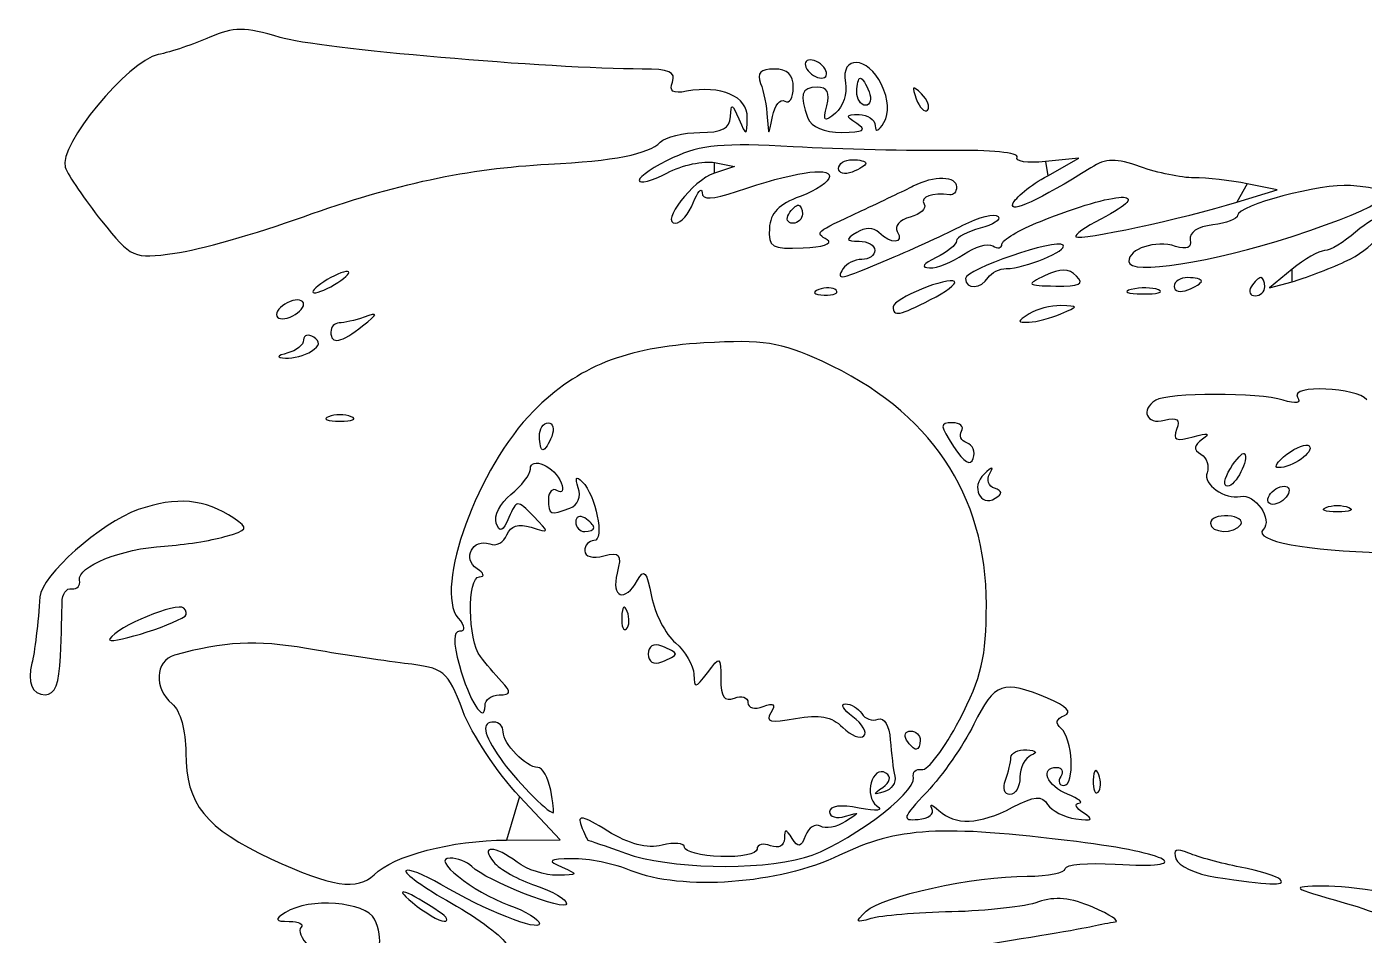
# Model space of a CAD drawing. Extents: x 199 to 1464, y -211 to 790.
# Drawn here: x 226.8 to 561.3, y 334.1 to 561.3 of the extents above; entities that cross this region are included whole.
import ezdxf

# ---------------------------------------------------------------- set-up
doc = ezdxf.new("R2010")
doc.units = 0
doc.layers.add('Ebene_1', color=7, linetype='CONTINUOUS')

msp = doc.modelspace()

# ---------------------------------------------------------------- linework, layer by layer
at = {"layer": 'Ebene_1', "color": 7}
for points in [[(426.42688, 550.71234), (426.42688, 550.71234), (426.42688, 550.71234), (426.42688, 550.71234)], [(416.38424, 542.675076), (416.38424, 542.675124), (416.38424, 542.675076), (416.38424, 542.675076)], [(434.36384, 545.043052), (434.36384, 545.043052), (434.36384, 545.043052), (434.36384, 545.043052)], [(450.51928, 544.513924), (450.51928, 544.513924), (450.51928, 544.513924), (450.51928, 544.513924)], [(434.36384, 537.106044), (434.36384, 537.106044), (434.36384, 537.106044), (434.36384, 537.106044)], [(398.8008, 527.325292), (403.74968, 526.341716), (398.75296, 524.683108), (398.80096, 527.325292), (398.8008, 527.325292)], [(429.8284, 525.837036), (429.8284, 525.837036), (429.8284, 525.837036), (429.8284, 525.837036)], [(482.1068, 524.044988), (489.92296, 528.402068), (481.57808, 527.557932), (482.1068, 524.044988), (482.1068, 524.044988)], [(529.446, 517.421196), (539.48872, 520.501524), (531.99712, 521.999852), (529.446, 517.421196), (529.446, 517.421196)], [(296.03312, 513.79138), (296.03312, 513.79138), (296.03312, 513.79138), (296.03312, 513.79138)], [(417.356, 514.427292), (417.356, 514.427292), (417.356, 514.427292), (417.356, 514.427292)], [(543.21424, 508.874668), (543.21424, 508.874668), (543.21424, 508.874668), (543.21424, 508.874668)], [(442.57952, 503.248988), (442.57952, 503.249012), (442.57952, 503.248988), (442.57952, 503.248988)], [(556.46184, 502.5643), (556.46184, 502.5643), (556.46184, 502.5643), (556.46184, 502.5643)], [(307.37176, 499.846708), (307.37176, 499.846708), (307.37176, 499.846708), (307.37176, 499.846708)], [(467.24576, 498.553276), (467.24576, 498.553276), (467.24576, 498.553276), (467.24576, 498.553276)], [(489.31664, 498.932868), (489.31664, 498.93282), (489.31664, 498.932868), (489.31664, 498.932868)], [(543.21424, 500.628412), (537.54496, 496.001252), (543.21424, 497.529516), (543.21424, 500.628412), (543.21424, 500.628412)], [(429.21424, 495.387836), (429.21424, 495.387924), (429.21424, 495.387836), (429.21424, 495.387836)], [(509.80856, 495.505508), (509.80856, 495.505396), (509.80856, 495.505508), (509.80856, 495.505508)], [(520.53712, 497.662036), (520.53712, 497.662036), (520.53712, 497.662036), (520.53712, 497.662036)], [(536.41112, 496.285556), (536.41112, 496.285556), (536.41112, 496.285556), (536.41112, 496.285556)], [(296.03312, 491.921564), (296.03312, 491.921564), (296.03312, 491.921564), (296.03312, 491.921564)], [(452.82896, 493.051204), (452.82896, 493.051204), (452.82896, 493.051204), (452.82896, 493.051204)], [(485.38752, 489.482404), (485.38752, 489.482404), (485.38752, 489.482404), (485.38752, 489.482404)], [(310.77328, 486.458044), (310.77328, 486.458044), (310.77328, 486.458044), (310.77328, 486.458044)], [(297.97608, 480.162796), (297.97608, 480.162796), (297.97608, 480.162796), (297.97608, 480.162796)], [(307.93864, 463.771676), (307.93864, 463.771676), (307.93864, 463.771676), (307.93864, 463.771676)], [(354.99376, 458.868236), (354.99376, 458.868236), (354.99376, 458.868236), (354.99376, 458.868236)], [(461.90248, 457.247748), (461.90248, 457.247748), (461.90248, 457.247748), (461.90248, 457.247748)], [(541.91488, 454.381492), (541.91488, 454.381492), (541.91488, 454.381492), (541.91488, 454.381492)], [(527.80208, 450.828092), (527.80208, 450.828092), (527.80208, 450.828092), (527.80208, 450.828092)], [(468.8208, 445.871428), (468.82072, 445.870796), (468.8208, 445.871428), (468.8208, 445.871428)], [(537.54496, 444.128076), (537.54496, 444.128076), (537.54496, 444.128076), (537.54496, 444.128076)], [(551.71816, 441.094508), (551.71816, 441.094508), (551.71816, 441.094508), (551.71816, 441.094508)], [(368.60008, 436.057228), (368.60008, 436.057228), (368.60008, 436.057228), (368.60008, 436.057228)], [(530.45088, 436.854172), (530.45088, 436.854172), (530.45088, 436.854172), (530.45088, 436.854172)], [(376.95224, 415.072956), (376.95232, 415.072956), (376.95224, 415.072956), (376.95224, 415.072956)], [(266.36384, 413.942364), (266.36384, 413.942364), (266.36384, 413.942364), (266.36384, 413.942364)], [(235.20912, 403.876108), (235.20912, 403.876108), (235.20912, 403.876108), (235.20912, 403.876108)], [(389.00952, 404.443036), (389.00952, 404.443036), (389.00952, 404.443036), (389.00952, 404.443036)], [(446.83632, 382.899732), (446.83632, 382.899732), (446.83632, 382.899732), (446.83632, 382.899732)], [(471.53856, 372.880484), (471.53856, 372.880484), (471.53856, 372.880484), (471.53856, 372.880484)], [(494.87352, 374.25406), (494.8736, 374.25406), (494.87352, 374.25406), (494.87352, 374.25406)], [(346.80016, 357.9207), (360.14984, 357.95494), (350.01448, 368.790476), (346.80016, 357.9207), (346.80016, 357.9207)], [(357.81656, 370.427292), (357.81656, 370.427292), (357.81656, 370.427292), (357.81656, 370.427292)], [(453.14968, 365.795684), (453.14968, 365.795684), (453.14968, 365.795684), (453.14968, 365.795684)], [(421.26704, 353.522932), (421.2672, 353.522844), (421.26704, 353.522932), (421.26704, 353.522932)], [(313.64848, 349.26478), (313.64848, 349.264684), (313.64848, 349.26478), (313.64848, 349.26478)], [(540.28056, 348.038188), (540.28056, 348.038188), (540.28056, 348.038188), (540.28056, 348.038188)], [(330.04888, 339.92378), (330.04888, 339.92378), (330.04888, 339.92378), (330.04888, 339.92378)]]:
    msp.add_lwpolyline(points, close=True, dxfattribs=at)
for points in [[(272.55088, 558.635972), (268.62832, 556.923932), (262.81952, 554.983084), (259.64248, 554.32298)], [(290.13144, 558.60422), (281.2628, 561.2733), (278.60432, 561.278108), (272.55088, 558.63598)], [(380.70952, 550.710756), (357.82984, 550.710756), (299.45688, 555.797692), (290.13144, 558.60422)], [(259.64248, 554.32298), (252.14576, 552.765324), (234.54904, 531.446164), (236.41744, 526.18474)], [(422.7576, 552.98006), (421.5104, 552.98006), (421.12056, 551.959588), (421.89144, 550.71234)], [(426.42688, 550.71234), (425.656, 551.959588), (424.00488, 552.98006), (422.7576, 552.98006)], [(440.56728, 546.813412), (437.21352, 553.919916), (430.20736, 554.288012), (431.5456, 547.287412)], [(388.24912, 547.464588), (389.19776, 549.93674), (387.40008, 550.710756), (380.70952, 550.710756)], [(413.71176, 550.71234), (410.28656, 550.71234), (409.32344, 549.696764), (410.31024, 547.125292)], [(418.48984, 546.043068), (418.48984, 549.279556), (417.02368, 550.71234), (413.71176, 550.71234)], [(421.89144, 550.71234), (422.66224, 549.4651), (424.31344, 548.444628), (425.56064, 548.444628)], [(425.56064, 548.444628), (426.80792, 548.444628), (427.19768, 549.4651), (426.42688, 550.71234)], [(391.79904, 545.141948), (388.35808, 544.479292), (387.35528, 545.134748), (388.24912, 547.464588)], [(406.99184, 538.559396), (407.16464, 543.82386), (400.3304, 546.784932), (391.79904, 545.141948)], [(410.31024, 547.125292), (411.06728, 545.15242), (411.82568, 541.325652), (411.99552, 538.621356)], [(416.38424, 542.675124), (417.54232, 541.959412), (418.48984, 543.474972), (418.48984, 546.043068)], [(424.4236, 546.176908), (420.51184, 546.176908), (419.9236, 544.18558), (422.13408, 538.42538)], [(426.86976, 541.511876), (427.72944, 544.799404), (427.0072, 546.176908), (424.4236, 546.176908)], [(431.5456, 547.287412), (432.04896, 544.654044), (430.9284, 541.227636), (429.05536, 539.673164)], [(434.36384, 545.043052), (434.36384, 546.913916), (434.76496, 548.444628), (435.25512, 548.444628)], [(435.25512, 548.444628), (435.74528, 548.444628), (436.73376, 546.913916), (437.45168, 545.043052)], [(441.17176, 537.3569), (442.568, 539.745956), (442.35888, 543.016956), (440.56728, 546.813412)], [(450.51928, 544.513924), (448.27968, 546.736876), (448.0192, 546.476404), (449.24984, 543.244452)], [(402.7752, 538.805244), (402.91152, 542.19874), (403.21704, 542.116604), (404.88352, 538.238316)], [(413.29152, 538.840412), (413.83448, 541.66522), (415.22616, 543.390812), (416.38424, 542.675076)], [(436.5604, 541.641476), (435.35232, 541.641476), (434.36384, 543.17218), (434.36384, 545.043052)], [(437.45168, 545.043052), (438.1696, 543.17218), (437.76848, 541.641476), (436.5604, 541.641476)], [(449.24984, 543.244452), (450.10144, 541.007988), (451.36944, 539.749404), (452.0676, 540.447612)], [(452.0676, 540.447612), (452.76584, 541.14582), (452.0676, 542.975644), (450.51928, 544.513924)], [(395.1324, 534.83674), (400.68696, 534.83674), (402.65696, 535.859636), (402.7752, 538.805244)], [(404.88352, 538.238316), (406.77952, 533.826108), (406.8368, 533.834836), (406.99184, 538.559396)], [(411.99552, 538.621356), (412.29744, 533.81434), (412.3264, 533.819236), (413.29152, 538.840412)], [(429.05536, 539.673164), (426.18032, 537.287092), (425.83984, 537.573532), (426.86976, 541.511876)], [(434.36384, 537.106044), (431.45688, 538.984684), (431.53928, 539.309356), (434.9308, 539.339036)], [(434.9308, 539.339036), (437.11344, 539.357196), (438.93032, 538.098164), (438.96824, 536.539116)], [(422.13408, 538.42538), (422.98984, 536.195124), (426.20648, 534.851452), (430.638, 534.873044)], [(430.638, 534.873044), (436.07384, 534.899604), (436.95816, 535.429492), (434.36384, 537.106044)], [(438.96824, 536.539116), (439.01064, 534.813924), (439.87264, 535.134012), (441.17176, 537.3569)], [(357.26152, 526.906964), (373.69624, 527.743116), (382.2332, 529.420996), (385.2128, 532.400644)], [(385.2128, 532.400644), (386.55264, 533.7405), (391.01648, 534.83674), (395.1324, 534.83674)], [(418.48984, 531.276964), (401.00088, 532.260612), (395.35104, 531.749356), (388.46864, 528.560356)], [(388.46864, 528.560356), (383.80576, 526.399812), (379.97896, 523.840516), (379.96472, 522.87306)], [(457.84432, 530.349172), (448.04816, 530.193156), (430.33864, 530.610532), (418.48984, 531.276964)], [(474.44432, 528.673444), (475.11048, 529.751244), (467.6404, 530.505332), (457.84432, 530.349172)], [(481.57808, 527.557932), (476.9884, 527.093668), (473.77824, 527.595612), (474.44432, 528.673444)], [(236.41744, 526.18474), (237.1636, 524.083452), (241.23496, 518.053188), (245.46488, 512.784148)], [(296.03312, 513.79138), (318.99344, 522.004748), (337.08712, 525.880548), (357.26152, 526.906964)], [(386.89528, 524.711452), (390.72144, 526.690036), (396.07896, 527.866252), (398.8008, 527.325292)], [(404.31664, 520.1047), (418.37072, 524.862932), (427.56072, 526.333916), (427.56072, 523.82518)], [(429.8284, 525.837036), (429.8284, 527.045132), (431.35912, 528.033588), (433.23, 528.033588)], [(433.23, 524.945796), (431.35912, 524.227884), (429.8284, 524.628948), (429.8284, 525.837036)], [(433.23, 528.033588), (435.10088, 528.033588), (436.6316, 527.632516), (436.6316, 527.142356)], [(436.6316, 527.142356), (436.6316, 526.652164), (435.10088, 525.663732), (433.23, 524.945796)], [(492.92264, 526.041244), (479.84856, 517.876348), (472.55912, 514.493436), (473.38624, 516.974708)], [(505.29984, 526.254404), (499.19624, 528.461484), (496.73016, 528.419012), (492.92264, 526.041244)], [(518.71384, 523.498156), (515.5284, 523.498156), (509.49208, 524.73846), (505.29984, 526.254404)], [(379.96472, 522.87306), (379.95112, 521.905604), (383.0692, 522.732916), (386.89528, 524.711452)], [(398.75296, 524.683108), (393.37248, 522.897116), (385.0364, 512.159644), (389.03032, 512.159644)], [(427.56072, 523.82518), (427.56072, 522.559572), (424.24416, 520.324484), (420.19064, 518.858292)], [(448.50632, 521.481932), (453.75616, 524.170036), (459.30872, 524.040796), (459.30872, 521.230436)], [(473.38624, 516.974708), (473.8836, 518.46698), (477.80784, 521.648604), (482.1068, 524.044988)], [(531.99712, 521.999852), (527.8768, 522.823916), (521.89928, 523.498156), (518.71384, 523.498156)], [(557.8356, 521.589124), (550.39576, 522.144532), (529.608, 516.61666), (529.608, 514.082844)], [(393.47432, 517.262004), (394.60232, 520.0683), (395.58992, 521.208124), (395.66896, 519.794972)], [(395.66896, 519.794972), (395.77328, 517.931932), (398.15056, 518.017084), (404.31664, 520.1047)], [(420.19064, 518.858292), (414.93584, 516.957604), (412.72904, 514.674852), (412.5016, 510.904548)], [(435.49776, 515.245708), (440.48672, 517.566644), (446.34056, 520.372948), (448.50632, 521.481932)], [(457.608, 519.231268), (453.2808, 519.914508), (450.08552, 518.77618), (451.2124, 516.95282)], [(459.30872, 521.230436), (459.30872, 519.983196), (458.54336, 519.083572), (457.608, 519.231268)], [(480.2936, 512.624564), (499.518, 520.344012), (509.97704, 520.732132), (495.38144, 513.184444)], [(543.21424, 508.874668), (568.17064, 517.12626), (572.08, 520.525724), (557.8356, 521.589124)], [(389.03032, 512.159644), (390.34648, 512.159644), (392.34632, 514.4557), (393.47432, 517.262004)], [(417.356, 514.427292), (418.1268, 515.674532), (419.20752, 516.695004), (419.75752, 516.695004)], [(419.75752, 516.695004), (420.3076, 516.695004), (420.7576, 515.674532), (420.7576, 514.427292)], [(426.98536, 507.979828), (423.86144, 509.9105), (423.66008, 509.738628), (435.49776, 515.245708)], [(451.2124, 516.95282), (451.8956, 515.84738), (450.32248, 514.385356), (447.71648, 513.703884)], [(489.1708, 508.754212), (490.1784, 507.746644), (516.06872, 513.318084), (529.446, 517.421196)], [(245.46488, 512.784148), (252.99928, 503.39882), (253.37248, 503.23334), (263.82272, 504.644452)], [(263.82272, 504.644452), (269.6896, 505.436724), (284.18432, 509.552812), (296.03312, 513.79138)], [(418.356, 512.159572), (417.03512, 512.159572), (416.58512, 513.180044), (417.356, 514.427292)], [(420.7576, 514.427292), (420.7576, 513.180044), (419.67688, 512.159572), (418.356, 512.159572)], [(447.71648, 513.703884), (445.11016, 513.0223), (443.65144, 511.375868), (444.47424, 510.044492)], [(460.92, 511.653508), (464.92432, 513.6933), (468.87152, 514.6913), (469.69152, 513.871268)], [(469.69152, 513.871268), (470.5116, 513.051236), (468.51088, 511.709772), (465.2456, 510.890244)], [(470.65584, 506.923372), (470.66384, 507.932412), (474.99752, 510.497948), (480.2936, 512.624564)], [(495.38144, 513.184444), (491.52384, 511.18958), (488.72904, 509.195988), (489.1708, 508.754212)], [(529.608, 514.082844), (529.608, 513.190724), (526.80168, 512.137916), (523.37176, 511.743268)], [(556.46184, 502.5643), (563.5476, 505.842916), (567.80312, 511.003788), (565.40128, 513.405612)], [(565.40128, 513.405612), (564.82352, 513.983364), (561.99016, 512.408636), (559.10488, 509.906236)], [(412.5016, 510.904548), (412.216, 506.169668), (413.09776, 505.65306), (420.93144, 505.965444)], [(434.34488, 509.832124), (431.47464, 508.017476), (431.56336, 507.688316), (434.9308, 507.658836)], [(439.9008, 509.797428), (438.53392, 511.164316), (436.4724, 511.177196), (434.34488, 509.832148)], [(444.47424, 510.044492), (446.3344, 507.03478), (442.8516, 506.846628), (439.9008, 509.797428)], [(442.57952, 503.249012), (448.66248, 505.831668), (456.91568, 509.6137), (460.92, 511.653508)], [(465.2456, 510.890244), (461.98032, 510.070708), (459.30872, 508.646268), (459.30872, 507.724852)], [(485.95208, 506.681588), (484.1956, 508.438044), (461.57648, 500.653228), (461.57648, 498.29226)], [(502.39536, 502.553932), (502.39536, 499.080404), (523.4548, 502.341452), (543.21424, 508.874668)], [(523.37176, 511.743268), (519.64304, 511.314236), (517.3864, 509.817228), (517.75944, 508.020172)], [(559.10488, 509.906236), (556.2196, 507.403828), (552.73944, 505.333724), (551.3712, 505.305988)], [(420.93144, 505.965444), (425.7432, 506.157292), (428.46752, 507.063812), (426.98536, 507.979828)], [(434.9308, 507.658836), (437.11344, 507.640676), (438.89928, 506.603644), (438.89928, 505.356396)], [(438.89928, 505.356396), (438.89928, 504.109156), (437.4288, 503.088684), (435.6316, 503.088684)], [(459.30872, 507.724852), (459.30872, 506.803404), (457.01272, 504.942156), (454.2064, 503.588716)], [(461.07584, 504.353932), (463.85008, 506.297068), (467.13856, 507.257316), (468.3836, 506.487828)], [(468.3836, 506.487828), (469.62864, 505.718324), (470.6512, 505.914324), (470.65584, 506.923372)], [(471.76744, 500.820988), (476.4592, 500.820988), (487.32384, 505.309844), (485.95208, 506.681588)], [(514.1104, 506.370796), (509.0344, 507.981868), (502.39536, 505.818812), (502.39536, 502.553932)], [(517.75944, 508.020172), (518.17464, 506.019636), (516.95448, 505.468108), (514.1104, 506.370796)], [(551.3712, 505.305988), (550.00304, 505.278308), (546.3324, 503.173364), (543.21424, 500.628412)], [(430.96232, 500.820964), (429.03152, 497.696868), (429.95928, 497.890764), (442.57952, 503.248988)], [(435.6316, 503.088684), (433.83432, 503.088684), (431.73312, 502.068212), (430.96232, 500.820964)], [(454.2064, 503.588716), (450.92792, 502.007596), (450.34224, 501.073092), (452.56792, 500.974468)], [(452.56792, 500.974468), (454.47312, 500.890108), (458.30168, 502.41082), (461.07584, 504.353932)], [(543.21424, 497.529516), (546.3324, 498.370044), (552.29376, 500.635692), (556.46184, 502.5643)], [(302.83632, 498.553276), (300.34184, 497.218268), (298.30088, 495.61574), (298.30088, 494.992116)], [(307.37176, 499.846708), (307.37176, 500.470332), (305.3308, 499.888228), (302.83632, 498.553276)], [(302.83632, 496.285556), (305.3308, 497.620564), (307.37176, 499.223092), (307.37176, 499.846708)], [(458.80304, 497.547204), (457.3784, 498.971828), (443.43472, 493.26106), (443.43472, 491.252948)], [(461.57648, 498.29226), (461.57648, 495.566508), (465.51184, 495.7477), (467.24576, 498.553276)], [(467.24576, 498.553276), (468.01656, 499.800516), (470.05136, 500.820988), (471.76744, 500.820988)], [(481.49296, 499.086348), (476.63176, 496.744364), (476.79288, 496.58322), (484.14024, 496.439084)], [(489.31664, 498.93282), (487.3592, 500.890204), (485.32032, 500.930204), (481.49296, 499.086348)], [(484.14024, 496.439084), (490.10376, 496.322068), (491.33448, 496.91498), (489.31664, 498.932868)], [(517.13552, 498.553276), (515.26464, 498.553276), (513.73392, 497.56482), (513.73392, 496.356716)], [(520.53712, 497.662036), (520.53712, 498.152204), (519.0064, 498.553276), (517.13552, 498.553276)], [(535.41112, 498.553276), (534.86112, 498.553276), (533.7804, 497.532804), (533.00952, 496.285556)], [(536.41112, 496.285556), (536.41112, 497.532804), (535.96112, 498.553276), (535.41112, 498.553276)], [(298.30088, 494.992116), (298.30088, 494.3685), (300.34184, 494.950596), (302.83632, 496.285556)], [(424.86784, 495.566852), (423.0588, 494.842948), (423.59608, 494.305588), (426.23792, 494.196788)], [(429.21424, 495.387924), (428.46072, 496.141468), (426.5048, 496.222012), (424.86784, 495.566852)], [(426.23792, 494.196788), (428.6284, 494.098364), (429.96784, 494.634292), (429.21424, 495.387836)], [(452.82896, 493.051204), (456.62464, 495.014028), (459.31296, 497.037236), (458.80304, 497.547204)], [(503.00544, 495.589524), (500.79904, 495.014572), (502.0552, 494.506332), (505.79696, 494.460116)], [(509.80856, 495.505396), (508.27328, 496.126564), (505.21184, 496.164372), (503.00544, 495.589524)], [(505.79696, 494.460116), (509.53864, 494.413876), (511.34392, 494.884316), (509.80856, 495.505508)], [(513.73392, 496.356716), (513.73392, 495.148636), (515.26464, 494.747572), (517.13552, 495.465484)], [(517.13552, 495.465484), (519.0064, 496.18342), (520.53712, 497.171852), (520.53712, 497.662036)], [(533.00952, 496.285556), (532.23872, 495.038316), (532.68872, 494.017836), (534.00952, 494.017836)], [(534.00952, 494.017836), (535.3304, 494.017836), (536.41112, 495.038316), (536.41112, 496.285556)], [(292.6316, 492.570196), (290.76072, 491.85226), (289.23, 490.385612), (289.23, 489.310972)], [(296.03312, 491.921564), (296.03312, 492.996236), (294.50248, 493.288108), (292.6316, 492.570196)], [(292.6316, 488.662332), (294.50248, 489.380268), (296.03312, 490.846916), (296.03312, 491.921564)], [(443.43472, 491.252948), (443.43472, 488.717212), (445.04344, 489.025164), (452.82896, 493.051204)], [(289.23, 489.310972), (289.23, 488.2363), (290.76072, 487.94442), (292.6316, 488.662332)], [(311.1548, 488.653628), (308.87008, 487.862212), (306.06376, 487.214692), (304.91856, 487.214692)], [(310.77328, 486.458044), (314.75904, 489.652076), (314.80528, 489.918172), (311.1548, 488.653628)], [(477.45048, 489.482404), (474.42688, 487.52838), (474.42688, 487.29798), (477.45048, 487.408804)], [(485.38752, 491.556004), (482.89304, 491.624484), (479.32136, 490.69146), (477.45048, 489.482404)], [(477.45048, 487.408804), (479.32136, 487.477284), (482.89304, 488.410476), (485.38752, 489.482404)], [(485.38752, 489.482404), (489.92296, 491.431348), (489.92296, 491.431348), (485.38752, 491.556004)], [(304.91856, 487.214692), (303.77336, 487.214692), (302.83632, 486.19422), (302.83632, 484.946972)], [(302.83632, 484.946972), (302.83632, 481.7353), (305.51672, 482.245604), (310.77328, 486.458044)], [(296.03312, 482.979364), (296.03312, 481.749972), (294.24736, 480.277404), (292.06464, 479.707028)], [(298.54296, 483.663492), (297.16256, 484.516628), (296.03312, 484.208764), (296.03312, 482.979364)], [(297.97608, 480.162796), (300.12088, 481.521836), (300.29256, 482.58218), (298.54296, 483.663492)], [(396.13696, 482.215964), (376.40232, 481.056932), (364.73328, 476.393556), (353.52744, 465.1877)], [(425.72072, 477.624924), (415.15616, 482.461556), (411.08256, 483.093724), (396.13696, 482.215964)], [(292.06464, 479.707028), (289.25272, 478.972196), (289.08752, 478.603404), (291.49776, 478.441596)], [(291.49776, 478.441596), (293.36856, 478.315964), (296.28384, 479.090548), (297.97608, 480.162796)], [(466.77888, 416.727916), (466.77888, 444.4217), (452.7292, 465.260068), (425.72072, 477.624924)], [(561.88832, 467.979036), (559.61608, 471.126284), (542.64168, 471.834172), (544.57816, 468.70094)], [(540.98248, 467.927716), (534.95072, 469.842124), (512.23408, 469.81514), (509.11896, 467.889876)], [(544.57816, 468.70094), (545.53856, 467.146892), (544.28912, 466.87822), (540.98248, 467.927716)], [(353.52744, 465.1877), (339.63536, 451.295644), (328.52296, 420.817444), (334.65568, 413.427956)], [(509.11896, 467.889844), (505.19016, 465.461708), (506.82088, 461.712044), (511.29664, 462.882476)], [(302.26936, 463.771676), (300.71032, 463.142588), (301.98592, 462.62786), (305.104, 462.62786)], [(307.93864, 463.771676), (306.3796, 464.400756), (303.8284, 464.400756), (302.26936, 463.771676)], [(305.104, 462.62786), (308.22216, 462.62786), (309.49776, 463.142588), (307.93864, 463.771676)], [(354.99376, 458.868236), (354.99376, 460.7391), (355.98224, 462.269812), (357.19032, 462.269812)], [(357.19032, 462.269812), (358.3984, 462.269812), (358.79952, 460.7391), (358.0816, 458.868236)], [(458.2564, 462.269812), (455.06808, 462.269812), (455.1048, 461.604324), (458.58632, 456.29086)], [(460.56232, 460.19578), (461.26728, 461.336484), (460.22968, 462.269812), (458.2564, 462.269812)], [(511.29664, 462.882476), (514.49168, 463.717996), (515.31184, 463.110636), (514.3552, 460.617572)], [(355.88504, 455.46666), (355.3948, 455.46666), (354.99376, 456.997364), (354.99376, 458.868236)], [(358.0816, 458.868236), (357.36368, 456.997364), (356.3752, 455.46666), (355.88504, 455.46666)], [(461.90248, 457.247748), (460.4604, 457.72846), (459.85728, 459.055068), (460.56232, 460.19578)], [(514.3552, 460.617572), (513.3296, 457.94482), (514.22096, 457.543596), (518.49336, 458.755076)], [(518.49336, 458.755076), (522.20648, 459.80798), (522.96, 459.620708), (520.862, 458.16638)], [(458.58632, 456.29086), (461.20592, 452.292852), (462.83864, 451.3161), (463.51416, 453.342828)], [(463.51416, 453.342828), (464.06984, 455.009828), (463.34456, 456.767036), (461.90248, 457.247748)], [(520.862, 458.16638), (518.5736, 456.580036), (518.46792, 455.611636), (520.44968, 454.38686)], [(527.80208, 450.828092), (529.32448, 453.26586), (530.88792, 454.942636), (531.27624, 454.554244)], [(547.51848, 456.453772), (548.94192, 455.030348), (543.1824, 450.9825), (539.81272, 451.038084)], [(541.91488, 454.381492), (544.31832, 456.199812), (546.83992, 457.13234), (547.51848, 456.453772)], [(352.72608, 450.656628), (352.72608, 454.021668), (358.90664, 451.289116), (360.46176, 447.236524)], [(520.44968, 454.38686), (521.91512, 453.48118), (522.59872, 451.397132), (521.96888, 449.755644)], [(531.27624, 454.554244), (532.62048, 453.210012), (529.11432, 446.395796), (527.0784, 446.395796)], [(539.81272, 451.038084), (538.56544, 451.058484), (539.51144, 452.563188), (541.91488, 454.381492)], [(347.86872, 444.32342), (350.54032, 446.486684), (352.72608, 449.336636), (352.72608, 450.656628)], [(364.7216, 446.01654), (363.82904, 448.564388), (364.15008, 449.057844), (365.70584, 447.529652)], [(466.18864, 449.42866), (462.8208, 446.319372), (465.25376, 441.062964), (468.99152, 443.373044)], [(467.56432, 449.424124), (468.68992, 451.431708), (468.35992, 451.432644), (466.18864, 449.428924)], [(468.82072, 445.870796), (467.31536, 446.372596), (466.74992, 447.971604), (467.56432, 449.424124)], [(521.96888, 449.755644), (520.8792, 446.916124), (526.42288, 442.957164), (530.29648, 443.808532)], [(527.0784, 446.395796), (525.954, 446.395796), (526.27968, 448.390316), (527.80208, 450.828092)], [(359.50328, 445.277988), (358.27032, 446.039988), (357.26152, 445.072532), (357.26152, 443.12806)], [(360.46176, 447.236524), (361.18312, 445.3567), (360.76344, 444.49914), (359.50328, 445.277988)], [(362.60216, 440.91418), (364.6484, 441.699396), (365.50856, 443.770052), (364.7216, 446.01654)], [(365.70584, 447.529652), (369.11344, 444.182548), (371.38392, 432.789492), (368.64328, 432.789492)], [(468.99152, 443.373044), (470.86352, 444.529988), (470.81728, 445.2059), (468.8208, 445.871428)], [(537.54496, 444.128076), (538.31584, 445.375324), (539.96696, 446.395796), (541.21424, 446.395796)], [(541.21424, 446.395796), (542.46144, 446.395796), (542.85128, 445.375324), (542.0804, 444.128076)], [(278.57144, 438.380484), (271.42624, 443.238092), (264.18208, 443.890532), (254.66712, 440.533452)], [(344.20848, 437.156772), (343.55008, 438.93514), (345.1972, 442.160148), (347.86872, 444.32342)], [(353.51688, 438.885588), (349.4108, 443.0737), (349.28416, 443.066652), (347.36504, 438.542532)], [(357.26152, 443.12806), (357.26152, 439.191732), (357.67112, 439.021948), (362.60216, 440.91418)], [(530.29648, 443.808532), (533.96952, 444.61582), (538.4956, 438.048692), (535.99184, 435.544924)], [(538.4112, 441.860364), (537.16392, 441.860364), (536.77416, 442.880828), (537.54496, 444.128076)], [(542.0804, 444.128076), (541.30952, 442.880828), (539.6584, 441.860364), (538.4112, 441.860364)], [(551.71816, 441.094508), (553.27728, 441.723596), (555.8284, 441.723596), (557.38752, 441.094508)], [(254.66712, 440.533452), (245.23584, 437.205916), (230.41856, 424.062636), (230.08512, 418.728676)], [(276.30368, 433.784884), (282.13944, 435.458388), (282.32288, 435.830092), (278.57144, 438.380484)], [(347.36504, 438.542532), (345.88648, 435.057004), (345.11176, 434.716916), (344.20848, 437.156772)], [(352.9388, 436.123556), (357.58504, 434.648884), (357.60008, 434.720796), (353.51688, 438.885588)], [(366.3324, 438.458788), (365.08512, 439.229628), (364.06464, 438.77962), (364.06464, 437.458764)], [(368.60008, 436.057228), (368.60008, 436.607236), (367.5796, 437.68794), (366.3324, 438.458788)], [(527.18312, 438.980972), (524.77504, 439.162388), (522.8048, 438.353724), (522.8048, 437.183988)], [(530.45088, 436.854172), (531.06168, 437.842508), (529.5912, 438.79958), (527.18312, 438.980972)], [(554.55288, 439.950692), (551.43472, 439.950692), (550.15912, 440.46542), (551.71816, 441.094508)], [(557.38752, 441.094508), (558.94656, 440.46542), (557.67096, 439.950692), (554.55288, 439.950692)], [(346.85792, 434.222892), (347.73984, 436.521108), (349.72816, 437.14258), (352.9388, 436.123556)], [(364.06464, 437.458764), (364.06464, 436.137916), (365.08512, 435.057212), (366.3324, 435.057212)], [(366.3324, 435.057212), (367.5796, 435.057212), (368.60008, 435.50722), (368.60008, 436.057228)], [(522.8048, 437.183988), (522.8048, 434.602484), (528.89688, 434.339708), (530.45088, 436.854172)], [(535.99184, 435.544924), (533.25288, 432.805956), (547.38608, 430.105788), (565.92528, 429.826108)], [(261.25488, 431.437028), (266.0396, 431.726932), (272.8116, 432.78346), (276.30368, 433.784884)], [(339.39616, 425.767532), (335.6032, 428.169972), (338.36488, 433.56442), (342.56304, 431.953436)], [(342.56304, 431.953436), (344.20456, 431.323532), (346.13728, 432.344796), (346.85792, 434.222892)], [(368.64328, 432.789492), (367.37232, 432.789492), (366.3324, 431.650012), (366.3324, 430.257292)], [(239.98776, 422.909964), (239.34352, 426.344828), (250.40408, 430.77962), (261.25488, 431.437028)], [(366.3324, 430.257292), (366.3324, 428.804868), (368.35424, 428.253812), (371.07392, 428.965012)], [(371.07392, 428.965012), (375.15592, 430.032492), (375.62304, 429.438468), (374.43224, 424.69406)], [(339.99496, 423.753348), (341.41024, 423.773748), (341.14688, 424.658684), (339.39616, 425.767532)], [(379.51728, 422.885084), (381.17328, 425.844204), (381.8804, 425.033612), (383.04136, 418.84526)], [(238.04072, 420.750236), (239.37904, 420.511988), (240.25528, 421.48386), (239.98776, 422.909964)], [(340.25368, 403.79742), (337.08944, 407.862484), (336.884, 423.710596), (339.99496, 423.753348)], [(374.43224, 424.69406), (372.87168, 418.476276), (376.35624, 417.236652), (379.51728, 422.885084)], [(230.08512, 418.728676), (229.71, 412.727164), (228.7056, 404.37514), (228.09448, 402.175324)], [(235.61032, 417.34866), (235.61032, 419.457772), (236.70232, 420.988476), (238.04072, 420.750236)], [(383.04136, 418.84526), (383.84008, 414.587308), (386.53024, 409.359788), (389.01936, 407.228564)], [(235.20912, 403.876108), (235.4316, 409.176892), (235.612, 415.239548), (235.61032, 417.34866)], [(266.042, 415.91446), (264.4224, 417.534132), (249.42856, 411.325508), (247.52624, 408.247492)], [(266.36384, 413.942364), (266.88352, 414.330324), (266.73872, 415.217772), (266.042, 415.91446)], [(376.95232, 415.072956), (376.2284, 416.88198), (375.69104, 416.344652), (375.58224, 413.702868)], [(376.77336, 410.726492), (377.52688, 411.48006), (377.60744, 413.435964), (376.95224, 415.072956)], [(460.01704, 387.952228), (465.62944, 398.73374), (466.77888, 403.625092), (466.77888, 416.727916)], [(247.52624, 408.247492), (246.36456, 406.3679), (262.92328, 411.373812), (266.36384, 413.942364)], [(334.65568, 413.427956), (336.3572, 411.37778), (336.50568, 410.112332), (335.0448, 410.112332)], [(375.58224, 413.702868), (375.48384, 411.31234), (376.01976, 409.972956), (376.77336, 410.726492)], [(335.0448, 410.112332), (333.4184, 410.112332), (333.39752, 407.462524), (334.9776, 401.608388)], [(296.75768, 405.814028), (284.1996, 408.018452), (276.08344, 407.602556), (263.71816, 404.12102)], [(321.27448, 402.09926), (315.4988, 402.789236), (304.46632, 404.460884), (296.75768, 405.814028)], [(385.608, 406.396972), (383.55672, 407.184092), (382.2064, 406.408332), (382.2064, 404.443036)], [(389.00952, 404.443036), (389.00952, 404.799772), (387.4788, 405.679036), (385.608, 406.396972)], [(389.01936, 407.228564), (391.50848, 405.097316), (393.57744, 401.557756), (393.61712, 399.362876)], [(228.09448, 402.175324), (226.78232, 397.451668), (228.12168, 394.238316), (231.4032, 394.238316)], [(231.4032, 394.238316), (233.82984, 394.238316), (234.92072, 397.000684), (235.20912, 403.876108)], [(263.71816, 404.12102), (258.85528, 402.75182), (258.53112, 395.805036), (263.15128, 391.970684)], [(335.82736, 390.235388), (331.94688, 400.396316), (331.33168, 400.897828), (321.27448, 402.09926)], [(334.97792, 401.608388), (337.33568, 392.874324), (341.38752, 386.4951), (341.38752, 391.517052)], [(345.518, 397.561196), (343.86984, 399.388772), (341.50088, 402.195068), (340.25368, 403.79742)], [(382.2064, 404.443036), (382.2064, 402.477604), (383.55672, 401.70198), (385.608, 402.489108)], [(385.608, 402.489108), (387.4788, 403.207044), (389.00952, 404.0863), (389.00952, 404.443036)], [(397.01864, 399.7741), (400.21496, 403.999972), (400.34816, 403.934772), (400.34816, 398.144476)], [(393.61712, 399.362876), (393.68272, 395.732828), (393.99016, 395.769996), (397.01864, 399.7741)], [(400.34816, 398.144476), (400.34816, 393.714788), (401.25152, 392.459604), (403.74968, 393.418236)], [(482.04744, 393.400708), (470.928, 398.076084), (468.89696, 397.35506), (463.64584, 386.868236)], [(344.95104, 394.238316), (347.93272, 394.238316), (348.02528, 394.780908), (345.518, 397.561196)], [(263.15128, 391.970684), (265.17616, 390.290172), (266.55288, 385.334188), (266.55288, 379.725156)], [(341.38752, 391.517052), (341.38752, 393.013748), (342.99112, 394.238316), (344.95104, 394.238316)], [(403.74968, 393.418236), (405.62056, 394.136172), (407.15128, 393.625964), (407.15128, 392.28438)], [(407.15128, 392.28438), (407.15128, 390.941052), (408.84664, 390.495788), (410.92488, 391.293276)], [(410.92488, 391.293276), (413.646, 392.337468), (414.18704, 391.913812), (412.8648, 389.77438)], [(433.36, 388.754428), (430.94088, 390.523316), (430.11688, 391.970596), (431.52888, 391.970596)], [(431.52888, 391.970596), (432.94096, 391.970596), (434.76992, 390.880548), (435.59328, 389.548292)], [(486.27624, 389.037916), (488.33712, 389.858924), (486.8692, 391.3733), (482.04744, 393.400708)], [(350.01448, 368.790476), (344.44, 374.750012), (338.05584, 384.400212), (335.82736, 390.235388)], [(412.8648, 389.77438), (411.42744, 387.448676), (412.76928, 387.133492), (419.07296, 388.316084)], [(419.07296, 388.316084), (425.02136, 389.432004), (428.08664, 388.853076), (430.84736, 386.092268)], [(436.16912, 383.949028), (437.0432, 384.823116), (435.77904, 386.98554), (433.36, 388.754428)], [(435.59328, 389.548292), (436.41672, 388.216004), (438.26272, 387.57442), (439.6956, 388.122556)], [(439.6956, 388.122556), (441.20688, 388.700636), (442.4888, 386.535332), (442.7484, 382.966036)], [(485.41568, 385.90702), (483.92872, 387.12034), (484.232, 388.223532), (486.27624, 389.037916)], [(343.6552, 387.435164), (340.38032, 387.435164), (340.85376, 384.687828), (345.22928, 378.301956)], [(345.92296, 385.00546), (345.92296, 386.341804), (344.90248, 387.435164), (343.6552, 387.435164)], [(354.56744, 376.09658), (351.64288, 376.09658), (345.92296, 381.991484), (345.92296, 385.00546)], [(430.84736, 386.092268), (432.90024, 384.039412), (435.29504, 383.074956), (436.16912, 383.949028)], [(446.83632, 382.899732), (446.06544, 384.146972), (446.51544, 385.167444), (447.83632, 385.167444)], [(447.83632, 385.167444), (449.1572, 385.167444), (450.23792, 384.146972), (450.23792, 382.899732)], [(450.61264, 375.529652), (452.066, 375.217836), (456.298, 380.807988), (460.01704, 387.952228)], [(463.64584, 386.868236), (460.99152, 381.567444), (455.7188, 373.96606), (451.92864, 369.976244)], [(486.1476, 371.561148), (488.98528, 371.561148), (488.37656, 383.490924), (485.41568, 385.90702)], [(442.7484, 382.966036), (442.99456, 379.581836), (443.5048, 375.503732), (443.88232, 373.903588)], [(449.23784, 380.632012), (448.68784, 380.632012), (447.60712, 381.652484), (446.83632, 382.899732)], [(450.23792, 382.899732), (450.23792, 381.652484), (449.78784, 380.632012), (449.23784, 380.632012)], [(266.55288, 379.725156), (266.55288, 366.953508), (271.49304, 360.811532), (287.86136, 353.23294)], [(345.22928, 378.301956), (348.55016, 373.455236), (357.02568, 364.757996), (358.42792, 364.757996)], [(471.53856, 372.880484), (472.29568, 374.853348), (472.91504, 377.404532), (472.91504, 378.549772)], [(472.91504, 378.549772), (472.91504, 379.694996), (474.70088, 380.551444), (476.88352, 380.45298)], [(478.01744, 379.130148), (476.45832, 378.50106), (475.1828, 376.030428), (475.1828, 373.639892)], [(476.88352, 380.45298), (479.25432, 380.34594), (479.7108, 379.81346), (478.01744, 379.130148)], [(357.81656, 370.427292), (357.22048, 373.545396), (355.7584, 376.09658), (354.56744, 376.09658)], [(441.6468, 374.666244), (438.22544, 376.780708), (436.02824, 368.834196), (439.38944, 366.502484)], [(440.84224, 371.105044), (442.7424, 372.43714), (443.05008, 373.798932), (441.6468, 374.666244)], [(448.53712, 373.516396), (448.22528, 374.935508), (449.15928, 375.84146), (450.61264, 375.529652)], [(487.08824, 369.364092), (481.89048, 371.453388), (480.02776, 376.09658), (484.38744, 376.09658)], [(484.38744, 376.09658), (485.70832, 376.09658), (486.15832, 375.076108), (485.38752, 373.82886)], [(494.8736, 374.25406), (494.14968, 376.063084), (493.61232, 375.525748), (493.50352, 372.883972)], [(421.2672, 353.522844), (431.0016, 356.226324), (449.37608, 369.697988), (448.53712, 373.516396)], [(443.88232, 373.903588), (444.25976, 372.303436), (443.03792, 370.533852), (441.16704, 369.97118)], [(472.6724, 369.293428), (471.29176, 369.293428), (470.78152, 370.907588), (471.53856, 372.880484)], [(475.1828, 373.639892), (475.1828, 371.24934), (474.05312, 369.293428), (472.6724, 369.293428)], [(485.38752, 373.82886), (484.61664, 372.58162), (484.95872, 371.561148), (486.1476, 371.561148)], [(493.50352, 372.883972), (493.40512, 370.493436), (493.94104, 369.15406), (494.69456, 369.907596)], [(494.69456, 369.907596), (495.44816, 370.661156), (495.52864, 372.61706), (494.87352, 374.25406)], [(358.42792, 364.757996), (358.68768, 364.757996), (358.41192, 367.30918), (357.81656, 370.427292)], [(441.16704, 369.97118), (438.42224, 369.145668), (438.35952, 369.364588), (440.84224, 371.105044)], [(451.92864, 369.976244), (445.72176, 363.442428), (445.5052, 362.757308), (449.74824, 363.076916)], [(473.32856, 366.1057), (478.8696, 368.971076), (480.68936, 369.123508), (482.10032, 366.840556)], [(489.92296, 367.134724), (491.17016, 367.232916), (489.89496, 368.236108), (487.08824, 369.364092)], [(434.9308, 365.934444), (430.38048, 366.830692), (427.56072, 366.476748), (427.56072, 365.009348)], [(427.56072, 365.009348), (427.56072, 363.702148), (429.34656, 363.187876), (431.52928, 363.866532)], [(431.52928, 363.866532), (435.28184, 365.033324), (435.28088, 364.961092), (431.51088, 362.538764)], [(439.38944, 366.502484), (441.1956, 365.249548), (439.50304, 365.033884), (434.9308, 365.934444)], [(449.74824, 363.076916), (452.3392, 363.272164), (453.86984, 364.495532), (453.14968, 365.795684)], [(453.14968, 365.795684), (452.42944, 367.095812), (453.21448, 366.88398), (454.89416, 365.324924)], [(454.89416, 365.324924), (459.00752, 361.506932), (464.91984, 361.757356), (473.32856, 366.1057)], [(482.10032, 366.840556), (483.07952, 365.256236), (486.26064, 363.626428), (489.16952, 363.218788)], [(491.0568, 364.716932), (489.18592, 365.948572), (488.67568, 367.03658), (489.92296, 367.134724)], [(489.16952, 363.218788), (493.3176, 362.637452), (493.72472, 362.96058), (491.0568, 364.716932)], [(372.07184, 360.17918), (365.8128, 364.047452), (364.36544, 364.344796), (365.4412, 361.541308)], [(365.4412, 361.541308), (366.19816, 359.568804), (366.96336, 357.939564), (367.14176, 357.920788)], [(425.25888, 361.37742), (424.01272, 362.147604), (422.34808, 361.096788), (421.55968, 359.042308)], [(431.51112, 362.538764), (429.31856, 361.129852), (426.50504, 360.607236), (425.25888, 361.37742)], [(489.356, 357.529852), (455.26784, 361.749804), (444.63272, 361.136068), (430.04728, 354.107212)], [(313.64848, 349.264684), (318.41152, 354.027684), (333.188, 357.885884), (346.80016, 357.9207)], [(367.14176, 357.920788), (367.32024, 357.902628), (371.54792, 356.416092), (376.53696, 354.618764)], [(385.67784, 356.636036), (381.93832, 355.697468), (377.41936, 356.87426), (372.07184, 360.17918)], [(416.25672, 358.279244), (416.23672, 356.481036), (414.80816, 355.744524), (412.8204, 356.5073)], [(418.2088, 358.331628), (416.61992, 360.838252), (416.28544, 360.829244), (416.25672, 358.279228)], [(421.55968, 359.042308), (420.41392, 356.0565), (419.74144, 355.913884), (418.2088, 358.331628)], [(349.458, 352.358348), (343.79864, 356.638868), (340.01952, 356.666964), (343.55896, 352.402348)], [(376.53696, 354.618764), (387.24904, 350.759588), (409.36616, 350.21774), (421.26704, 353.522932)], [(391.27712, 356.102188), (391.27712, 357.168724), (388.75744, 357.408964), (385.67784, 356.636036)], [(400.34792, 353.80758), (395.35896, 354.00306), (391.27712, 355.035636), (391.27712, 356.102188)], [(409.4188, 355.632364), (409.4188, 354.433244), (405.33696, 353.6121), (400.34792, 353.80758)], [(412.8204, 356.5073), (410.94952, 357.225212), (409.4188, 356.831492), (409.4188, 355.632364)], [(498.99376, 351.882196), (519.80752, 350.587244), (512.9428, 354.609924), (489.356, 357.529852)], [(517.39304, 354.630532), (514.23328, 355.94474), (513.39048, 355.574452), (514.16872, 353.213844)], [(530.2648, 351.155644), (525.53816, 352.088196), (519.74592, 353.6519), (517.39304, 354.630532)], [(287.86136, 353.23294), (303.00152, 346.222996), (309.59248, 345.208764), (313.64848, 349.26478)], [(332.64992, 353.420092), (327.66648, 353.420092), (338.26, 344.953692), (347.3616, 341.662508)], [(338.09928, 351.296564), (336.9144, 352.4645), (334.46224, 353.420092), (332.64992, 353.420092)], [(361.79696, 341.986244), (361.79696, 339.84094), (341.71808, 347.729532), (338.09928, 351.296564)], [(343.55896, 352.40234), (345.05864, 350.595292), (349.77576, 347.964964), (354.04136, 346.557188)], [(359.5292, 349.116172), (356.41112, 349.068092), (351.87904, 350.527172), (349.458, 352.358348)], [(363.2208, 353.2607), (357.20288, 353.12554), (356.8152, 352.805884), (360.66304, 351.15238)], [(377.96096, 350.266812), (373.75512, 352.001116), (367.122, 353.348364), (363.2208, 353.2607)], [(430.04728, 354.107212), (415.09384, 346.901068), (390.5176, 345.089004), (377.96096, 350.266812)], [(486.52136, 350.771428), (486.52136, 351.809156), (492.13392, 352.309004), (498.99376, 351.882196)], [(514.16872, 353.213844), (514.74824, 351.456052), (519.22448, 349.3973), (524.11592, 348.638868)], [(321.59688, 350.25942), (321.0044, 349.666908), (326.14368, 346.008108), (333.0176, 342.128724)], [(330.33, 346.8253), (326.11928, 349.306548), (322.18936, 350.851908), (321.59688, 350.25942)], [(360.66304, 351.15238), (364.81112, 349.369908), (364.71424, 349.195972), (359.5292, 349.116172)], [(436.73736, 340.1345), (440.6368, 343.90494), (463.56168, 348.88466), (477.02008, 348.88466)], [(477.02008, 348.88466), (482.24576, 348.88466), (486.52136, 349.733716), (486.52136, 350.771428)], [(524.11592, 348.638868), (537.18112, 346.613044), (541.88024, 346.438428), (540.28056, 348.038188)], [(540.28056, 348.038188), (539.49848, 348.820236), (534.99136, 350.223092), (530.2648, 351.155644)], [(330.04888, 339.92378), (322.18312, 345.26294), (317.7036, 346.81666), (323.24576, 342.283452)], [(354.99376, 337.060084), (354.99376, 334.918316), (341.408, 340.297388), (330.33, 346.8253)], [(354.04136, 346.557188), (358.30696, 345.1493), (361.79696, 343.092436), (361.79696, 341.986244)], [(551.15128, 346.431556), (542.41168, 346.2989), (542.60832, 346.142996), (556.53648, 342.163012)], [(626.81224, 330.514004), (611.49168, 336.604572), (563.86336, 346.624588), (551.15128, 346.431556)], [(313.78864, 338.113012), (311.51688, 342.530132), (297.37112, 343.609452), (291.49776, 339.813796)], [(323.24576, 342.283452), (326.36384, 339.732996), (329.93552, 337.639188), (331.1828, 337.630548)], [(333.0176, 342.128724), (339.89152, 338.24934), (346.08544, 333.590276), (346.78192, 331.77526)], [(347.3616, 341.662508), (351.55928, 340.144612), (354.99376, 338.073508), (354.99376, 337.060084)], [(479.8244, 342.438476), (476.64784, 341.294884), (466.9056, 340.190036), (458.17488, 339.983284)], [(493.43064, 341.120684), (487.91072, 343.515252), (483.89544, 343.904148), (479.8244, 342.438476)], [(556.53648, 342.163012), (564.48736, 339.891084), (571.77168, 336.771636), (572.72392, 335.2309)], [(291.49776, 339.813796), (288.65184, 337.974636), (288.80616, 337.609852), (292.44264, 337.580796)], [(314.81336, 331.30986), (315.37232, 332.868916), (314.91128, 335.930332), (313.78864, 338.113012)], [(331.1828, 337.630548), (332.43, 337.621508), (331.91976, 338.65386), (330.04888, 339.92378)], [(437.8712, 338.277532), (434.02272, 337.122172), (433.87392, 337.36582), (436.73736, 340.1345)], [(458.17488, 339.983284), (449.44416, 339.776468), (440.30752, 339.00894), (437.8712, 338.277532)], [(498.99376, 337.461332), (500.24104, 337.605564), (497.7376, 339.252284), (493.43064, 341.120684)], [(292.44264, 337.580796), (294.83312, 337.562636), (296.15736, 336.914364), (295.38528, 336.142252)], [(295.38528, 336.142252), (294.61312, 335.370164), (295.46208, 333.257852), (297.2716, 331.44826)], [(430.39536, 326.4969), (438.63024, 327.337684), (487.6208, 335.041996), (493.32448, 336.39322)], [(493.32448, 336.39322), (495.19536, 336.836444), (497.74656, 337.317084), (498.99376, 337.461332)]]:
    msp.add_open_spline(points, degree=3, dxfattribs=at)

doc.saveas('drawing.dxf')
